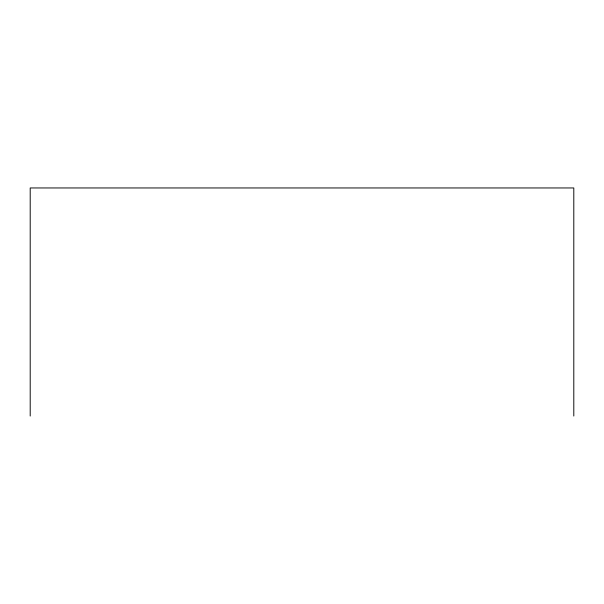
<?xml version="1.0" encoding="UTF-8"?>
<svg xmlns="http://www.w3.org/2000/svg" width="604" height="604" viewBox="0 0 604 604"><rect width="100%" height="100%" fill="white"/><g stroke="black" fill="none" stroke-linecap="round" stroke-linejoin="round"><path stroke-width="0.91" d="M573.8 416.043L573.8 187.957L30.2 187.957L30.2 416.043"/></g></svg>
